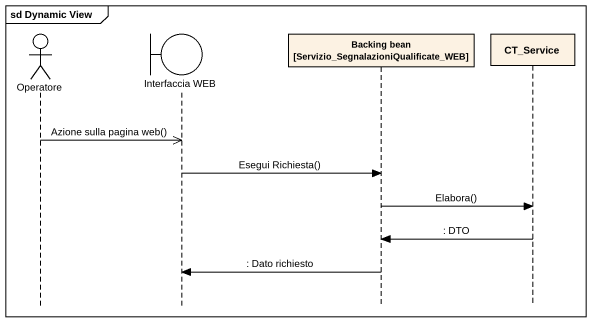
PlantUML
@startuml
mainframe sd Dynamic View
hide footbox
actor Operatore
boundary "Interfaccia WEB" as Interfaccia_WEB
participant "Backing bean [Servizio_SegnalazioniQualificate_WEB]" as Backing_bean_Servizio
participant CT_Service

Operatore ->> Interfaccia_WEB : Azione sulla pagina web()
Interfaccia_WEB -> Backing_bean_Servizio : Esegui Richiesta()
Backing_bean_Servizio -> CT_Service : Elabora()
CT_Service -> Backing_bean_Servizio : : DTO
Backing_bean_Servizio -> Interfaccia_WEB : : Dato richiesto
@enduml
